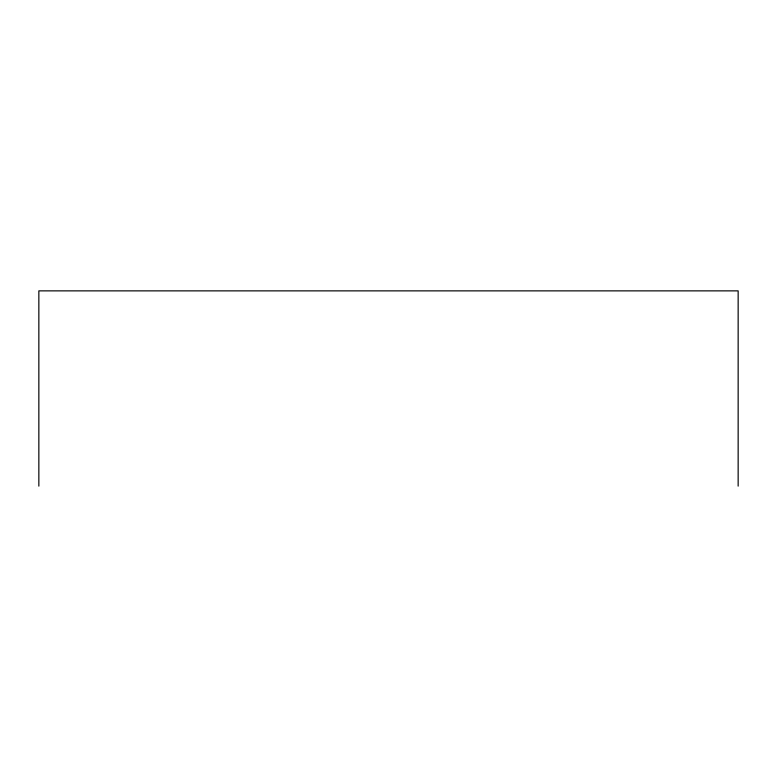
<?xml version="1.0" encoding="UTF-8"?>
<svg xmlns="http://www.w3.org/2000/svg" width="777" height="777" viewBox="0 0 777 777"><rect width="100%" height="100%" fill="white"/><g stroke="black" fill="none" stroke-linecap="round" stroke-linejoin="round"><path stroke-width="1.17" d="M738.15 486.13L738.15 290.87L38.85 290.87L38.85 486.13"/></g></svg>
